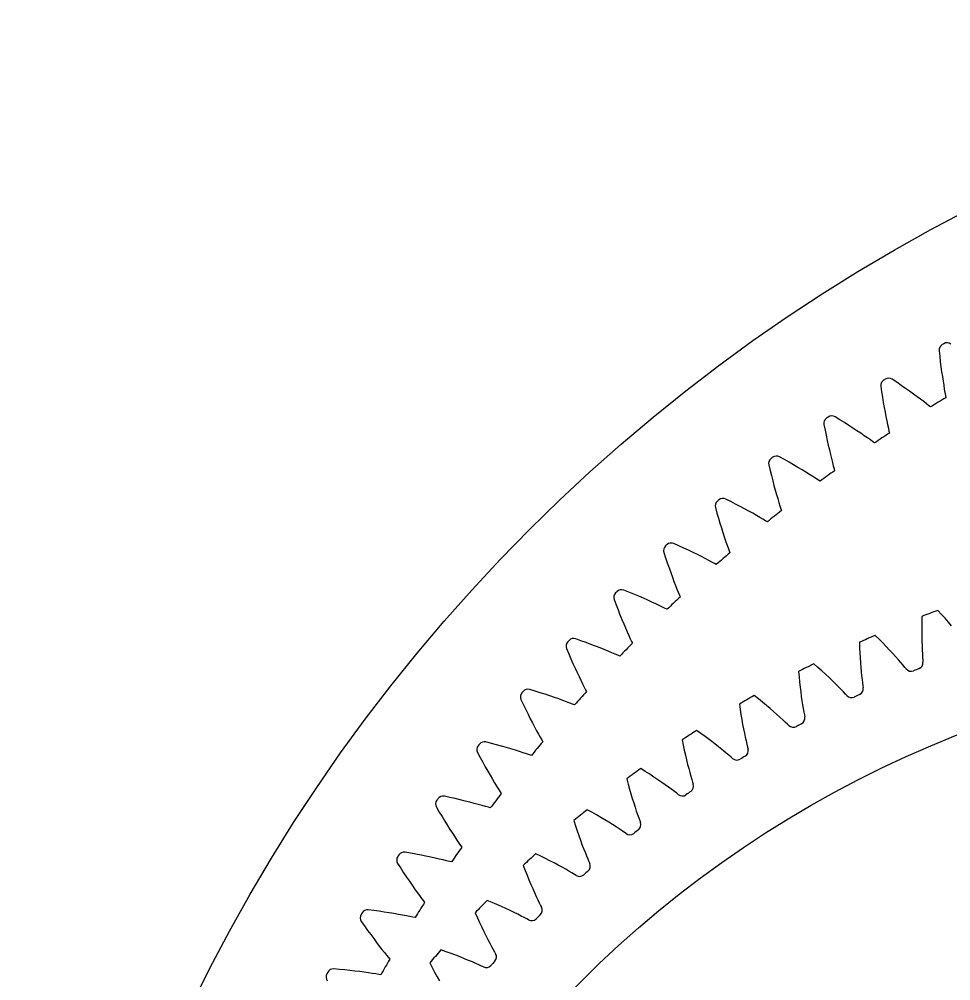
# Model space of a CAD drawing. Header units: millimetres. Extents: x -82 to 82, y -82 to 82.
# Drawn here: x -82.43 to -38.35, y 36.94 to 82.43 of the extents above; entities that cross this region are included whole.
import ezdxf

# ---------------------------------------------------------------- set-up
doc = ezdxf.new("R2010")
doc.units = ezdxf.units.MM

msp = doc.modelspace()

# ---------------------------------------------------------------- linework, layer by layer
at = {"layer": 'journal'}
msp.add_circle((-19, 0), 52.15, dxfattribs=at)
at = {"layer": 'outer'}
msp.add_circle((0, 0), 82.428227, dxfattribs=at)
at = {"layer": 'output_ring'}
for p, q in [((-38.902848, 66.741894), (-38.873256, 66.479298)), ((-38.873256, 66.479298), (-38.843034, 66.225193)), ((-38.843034, 66.225193), (-38.811871, 65.980419)), ((-38.811871, 65.980419), (-38.780044, 65.745607)), ((-38.780044, 65.745607), (-38.747869, 65.521552)), ((-38.747869, 65.521552), (-38.715724, 65.309277)), ((-41.663584, 65.054268), (-41.623022, 64.793142)), ((-40.904367, 65.249214), (-41.12337, 65.397098)), ((-40.693179, 65.104705), (-40.904367, 65.249214)), ((-40.490697, 64.963685), (-40.693179, 65.104705)), ((-38.715724, 65.309277), (-38.684071, 65.110168)), ((-38.684071, 65.110168), (-38.653506, 64.92622)), ((-41.623022, 64.793142), (-41.582185, 64.540525)), ((-40.297352, 64.826693), (-40.490697, 64.963685)), ((-40.113699, 64.694376), (-40.297352, 64.826693)), ((-39.940473, 64.567542), (-40.113699, 64.694376)), ((-38.653506, 64.92622), (-38.624878, 64.760596)), ((-38.624878, 64.760596), (-38.599608, 64.619288)), ((-38.599608, 64.619288), (-38.581912, 64.522879)), ((-41.582185, 64.540525), (-41.5408, 64.29727)), ((-41.5408, 64.29727), (-41.499167, 64.063998)), ((-39.778687, 64.447244), (-39.940473, 64.567542)), ((-39.629833, 64.334936), (-39.778687, 64.447244)), ((-39.496319, 64.232833), (-39.629833, 64.334936)), ((-39.3828, 64.14497), (-39.496319, 64.232833)), ((-39.305559, 64.084622), (-39.3828, 64.14497)), ((-41.499167, 64.063998), (-41.457639, 63.841486)), ((-41.457639, 63.841486), (-41.416633, 63.630743)), ((-44.351228, 63.252514), (-44.299766, 62.993316)), ((-43.60084, 63.479082), (-43.825844, 63.617666)), ((-43.383787, 63.343544), (-43.60084, 63.479082)), ((-43.175577, 63.211127), (-43.383787, 63.343544)), ((-41.416633, 63.630743), (-41.376669, 63.433134)), ((-41.376669, 63.433134), (-41.338428, 63.250628)), ((-41.338428, 63.250628), (-41.30289, 63.086348)), ((-44.299766, 62.993316), (-44.248387, 62.74263)), ((-42.976665, 63.082351), (-43.175577, 63.211127)), ((-42.787632, 62.95784), (-42.976665, 63.082351)), ((-42.609246, 62.838372), (-42.787632, 62.95784)), ((-42.442565, 62.724955), (-42.609246, 62.838372)), ((-41.30289, 63.086348), (-41.271724, 62.946223)), ((-41.271724, 62.946223), (-41.250007, 62.850639)), ((-44.248387, 62.74263), (-44.196852, 62.501322)), ((-44.196852, 62.501322), (-44.145487, 62.269998)), ((-42.289138, 62.618978), (-42.442565, 62.724955)), ((-42.151466, 62.522555), (-42.289138, 62.618978)), ((-42.034367, 62.439524), (-42.151466, 62.522555)), ((-41.954667, 62.382463), (-42.034367, 62.439524)), ((-44.145487, 62.269998), (-44.094677, 62.04942)), ((-44.094677, 62.04942), (-44.044882, 61.840579)), ((-46.220823, 61.597587), (-46.451433, 61.726627)), ((-45.998284, 61.471256), (-46.220823, 61.597587)), ((-45.784712, 61.347674), (-45.998284, 61.471256)), ((-44.044882, 61.840579), (-43.996678, 61.644818)), ((-43.996678, 61.644818), (-43.950829, 61.464073)), ((-43.950829, 61.464073), (-43.908442, 61.301425)), ((-46.961065, 61.339794), (-46.898794, 61.082978)), ((-46.898794, 61.082978), (-46.836963, 60.834664)), ((-45.580581, 61.227341), (-45.784712, 61.347674)), ((-45.386501, 61.110856), (-45.580581, 61.227341)), ((-45.203269, 60.998962), (-45.386501, 61.110856)), ((-45.031984, 60.892624), (-45.203269, 60.998962)), ((-43.908442, 61.301425), (-43.871436, 61.162728)), ((-43.871436, 61.162728), (-43.845735, 61.068137)), ((-46.836963, 60.834664), (-46.775367, 60.595726)), ((-46.775367, 60.595726), (-46.714361, 60.366755)), ((-44.874254, 60.793165), (-45.031984, 60.892624)), ((-44.732665, 60.702592), (-44.874254, 60.793165)), ((-44.612191, 60.624537), (-44.732665, 60.702592)), ((-44.530172, 60.570864), (-44.612191, 60.624537)), ((-46.714361, 60.366755), (-46.654359, 60.148499)), ((-46.654359, 60.148499), (-46.595862, 59.941926)), ((-48.759718, 59.608028), (-48.99553, 59.727298)), ((-48.532085, 59.491127), (-48.759718, 59.608028)), ((-46.595862, 59.941926), (-46.539503, 59.748355)), ((-46.539503, 59.748355), (-46.486125, 59.569689)), ((-49.488516, 59.319464), (-49.415546, 59.06548)), ((-48.313525, 59.376597), (-48.532085, 59.491127)), ((-48.104535, 59.264918), (-48.313525, 59.376597)), ((-47.905746, 59.156662), (-48.104535, 59.264918)), ((-47.717989, 59.052539), (-47.905746, 59.156662)), ((-46.486125, 59.569689), (-46.436964, 59.408958)), ((-46.436964, 59.408958), (-46.394182, 59.271932)), ((-46.394182, 59.271932), (-46.364543, 59.178501)), ((-49.415546, 59.06548), (-49.34337, 58.819974)), ((-49.34337, 58.819974), (-49.271823, 58.583824)), ((-47.542402, 58.953467), (-47.717989, 59.052539)), ((-47.380645, 58.860701), (-47.542402, 58.953467)), ((-47.235387, 58.776136), (-47.380645, 58.860701)), ((-47.111751, 58.703195), (-47.235387, 58.776136)), ((-47.027556, 58.653003), (-47.111751, 58.703195)), ((-49.271823, 58.583824), (-49.201282, 58.357609)), ((-49.201282, 58.357609), (-49.132193, 58.142057)), ((-49.132193, 58.142057), (-49.065097, 57.938115)), ((-49.065097, 57.938115), (-49.000681, 57.747074)), ((-51.213073, 57.513897), (-51.453672, 57.623187)), ((-50.980744, 57.406631), (-51.213073, 57.513897)), ((-50.757579, 57.301354), (-50.980744, 57.406631)), ((-49.000681, 57.747074), (-48.939868, 57.570799)), ((-48.939868, 57.570799), (-48.88402, 57.412268)), ((-48.88402, 57.412268), (-48.835538, 57.277154)), ((-51.929148, 57.195066), (-51.845606, 56.944362)), ((-51.845606, 56.944362), (-51.763212, 56.702093)), ((-50.544096, 57.198523), (-50.757579, 57.301354)), ((-50.340949, 57.098687), (-50.544096, 57.198523)), ((-50.148996, 57.002518), (-50.340949, 57.098687)), ((-49.969414, 56.910886), (-50.148996, 57.002518)), ((-49.803915, 56.824974), (-49.969414, 56.910886)), ((-48.835538, 57.277154), (-48.802012, 57.185046)), ((-51.763212, 56.702093), (-51.681839, 56.469146)), ((-51.681839, 56.469146), (-51.601887, 56.246084)), ((-49.655243, 56.746567), (-49.803915, 56.824974)), ((-49.528661, 56.678867), (-49.655243, 56.746567)), ((-49.442438, 56.632245), (-49.528661, 56.678867)), ((-51.601887, 56.246084), (-51.523832, 56.033614)), ((-51.523832, 56.033614), (-51.448255, 55.83266)), ((-51.448255, 55.83266), (-51.375896, 55.644484)), ((-51.375896, 55.644484), (-51.307754, 55.470911)), ((-53.576582, 55.318866), (-53.821547, 55.417985)), ((-53.339965, 55.221423), (-53.576582, 55.318866)), ((-53.112588, 55.125584), (-53.339965, 55.221423)), ((-52.894986, 55.031783), (-53.112588, 55.125584)), ((-51.307754, 55.470911), (-51.245317, 55.314858)), ((-51.245317, 55.314858), (-51.191219, 55.181892)), ((-51.191219, 55.181892), (-51.153865, 55.091269)), ((-54.278678, 54.97033), (-54.184711, 54.723343)), ((-54.184711, 54.723343), (-54.092244, 54.484737)), ((-52.687836, 54.940541), (-52.894986, 55.031783)), ((-52.492025, 54.852495), (-52.687836, 54.940541)), ((-52.308763, 54.768463), (-52.492025, 54.852495)), ((-52.139811, 54.689558), (-52.308763, 54.768463)), ((-51.987986, 54.617445), (-52.139811, 54.689558)), ((-51.85868, 54.555105), (-51.987986, 54.617445)), ((-54.092244, 54.484737), (-54.001188, 54.255402)), ((-54.001188, 54.255402), (-53.911965, 54.035884)), ((-51.770581, 54.512134), (-51.85868, 54.555105)), ((-53.911965, 54.035884), (-53.825081, 53.826868)), ((-53.825081, 53.826868), (-53.741155, 53.629256)), ((-53.741155, 53.629256), (-53.66098, 53.444275)), ((-53.66098, 53.444275), (-53.585629, 53.273708)), ((-53.585629, 53.273708), (-53.516712, 53.120406)), ((-55.8461, 53.026788), (-56.095001, 53.115562)), ((-55.60561, 52.939339), (-55.8461, 53.026788)), ((-55.374419, 52.853105), (-55.60561, 52.939339)), ((-55.15308, 52.768499), (-55.374419, 52.853105)), ((-53.516712, 53.120406), (-53.457093, 52.989823)), ((-53.457093, 52.989823), (-53.415978, 52.900843)), ((-56.532985, 52.649156), (-56.428757, 52.406321)), ((-56.428757, 52.406321), (-56.32638, 52.171796)), ((-54.942291, 52.686012), (-55.15308, 52.768499)), ((-54.742964, 52.606243), (-54.942291, 52.686012)), ((-54.556345, 52.529958), (-54.742964, 52.606243)), ((-54.384237, 52.458197), (-54.556345, 52.529958)), ((-54.229525, 52.392505), (-54.384237, 52.458197)), ((-54.097722, 52.335634), (-54.229525, 52.392505)), ((-54.0079, 52.296391), (-54.097722, 52.335634)), ((-56.32638, 52.171796), (-56.2258, 51.946476)), ((-56.2258, 51.946476), (-56.127463, 51.730886)), ((-56.127463, 51.730886), (-56.031903, 51.525693)), ((-56.031903, 51.525693), (-55.939775, 51.331768)), ((-55.939775, 51.331768), (-55.851924, 51.150307)), ((-55.851924, 51.150307), (-55.769497, 50.983044)), ((-55.769497, 50.983044), (-55.69422, 50.832763)), ((-58.017645, 50.641682), (-58.270045, 50.719956)), ((-57.773704, 50.564381), (-58.017645, 50.641682)), ((-57.539104, 50.487904), (-57.773704, 50.564381)), ((-55.69422, 50.832763), (-55.629186, 50.704791)), ((-55.629186, 50.704791), (-55.58438, 50.617611)), ((-58.688114, 50.235618), (-58.573808, 49.997361)), ((-57.314416, 50.412641), (-57.539104, 50.487904)), ((-57.100358, 50.339053), (-57.314416, 50.412641)), ((-56.897866, 50.267701), (-57.100358, 50.339053)), ((-56.708216, 50.199298), (-56.897866, 50.267701)), ((-56.533254, 50.134807), (-56.708216, 50.199298)), ((-56.375927, 50.075651), (-56.533254, 50.134807)), ((-56.241858, 50.02435), (-56.375927, 50.075651)), ((-58.573808, 49.997361), (-58.4617, 49.767329)), ((-58.4617, 49.767329), (-58.351773, 49.546418)), ((-56.150472, 49.988902), (-56.241858, 50.02435)), ((-58.351773, 49.546418), (-58.244494, 49.335135)), ((-58.244494, 49.335135), (-58.140425, 49.134123)), ((-58.140425, 49.134123), (-58.040258, 48.944227)), ((-58.040258, 48.944227), (-57.944885, 48.766603)), ((-57.944885, 48.766603), (-57.855526, 48.602939)), ((-60.087407, 48.167734), (-60.342863, 48.23537)), ((-57.855526, 48.602939), (-57.774022, 48.455942)), ((-57.774022, 48.455942), (-57.703686, 48.330806)), ((-57.703686, 48.330806), (-57.655269, 48.245578)), ((-59.840443, 48.100715), (-60.087407, 48.167734)), ((-59.602847, 48.03413), (-59.840443, 48.100715)), ((-59.375204, 47.968342), (-59.602847, 48.03413)), ((-59.158252, 47.903782), (-59.375204, 47.968342)), ((-58.95295, 47.840972), (-59.158252, 47.903782)), ((-58.760602, 47.780571), (-58.95295, 47.840972)), ((-58.583092, 47.723463), (-58.760602, 47.780571)), ((-60.740283, 47.73395), (-60.616101, 47.500688)), ((-60.616101, 47.500688), (-60.494459, 47.275553)), ((-58.423426, 47.670947), (-58.583092, 47.723463)), ((-58.287327, 47.625305), (-58.423426, 47.670947)), ((-58.194536, 47.593715), (-58.287327, 47.625305)), ((-60.494459, 47.275553), (-60.375377, 47.059439)), ((-60.375377, 47.059439), (-60.259345, 46.852834)), ((-60.259345, 46.852834), (-60.14695, 46.656356)), ((-60.14695, 46.656356), (-60.038918, 46.470821)), ((-60.038918, 46.470821), (-59.936191, 46.297347)), ((-59.936191, 46.297347), (-59.840057, 46.137568)), ((-59.840057, 46.137568), (-59.752469, 45.994113)), ((-59.752469, 45.994113), (-59.676954, 45.872032)), ((-62.051756, 45.609283), (-62.30982, 45.666162)), ((-61.802202, 45.552665), (-62.051756, 45.609283)), ((-61.562026, 45.496087), (-61.802202, 45.552665)), ((-61.331828, 45.43989), (-61.562026, 45.496087)), ((-59.676954, 45.872032), (-59.62501, 45.788907)), ((-62.685894, 45.14854), (-62.552053, 44.920683)), ((-61.112363, 45.384472), (-61.331828, 45.43989)), ((-60.90461, 45.330314), (-61.112363, 45.384472)), ((-60.709901, 45.278021), (-60.90461, 45.330314)), ((-60.530156, 45.228396), (-60.709901, 45.278021)), ((-60.368431, 45.182613), (-60.530156, 45.228396)), ((-60.23054, 45.14271), (-60.368431, 45.182613)), ((-60.136508, 45.115033), (-60.23054, 45.14271)), ((-62.552053, 44.920683), (-62.42109, 44.700839)), ((-62.42109, 44.700839), (-62.293063, 44.489901)), ((-62.293063, 44.489901), (-62.16848, 44.288336)), ((-62.16848, 44.288336), (-62.047956, 44.096738)), ((-62.047956, 44.096738), (-61.93225, 43.915889)), ((-61.93225, 43.915889), (-61.822348, 43.746869)), ((-61.822348, 43.746869), (-61.719608, 43.591256)), ((-61.719608, 43.591256), (-61.626089, 43.451595)), ((-61.626089, 43.451595), (-61.545529, 43.332783)), ((-61.545529, 43.332783), (-61.490149, 43.251906)), ((-63.907245, 42.970818), (-64.167464, 43.016841)), ((-63.655538, 42.9247), (-63.907245, 42.970818)), ((-63.413204, 42.87823), (-63.655538, 42.9247)), ((-63.180854, 42.831721), (-63.413204, 42.87823)), ((-62.959261, 42.785542), (-63.180854, 42.831721)), ((-62.749423, 42.740131), (-62.959261, 42.785542)), ((-64.521533, 42.483924), (-64.378267, 42.261872)), ((-62.552695, 42.696038), (-62.749423, 42.740131)), ((-62.37103, 42.653983), (-62.552695, 42.696038)), ((-62.207529, 42.615012), (-62.37103, 42.653983)), ((-62.068088, 42.580919), (-62.207529, 42.615012)), ((-61.972979, 42.557204), (-62.068088, 42.580919)), ((-64.378267, 42.261872), (-64.238213, 42.047705)), ((-64.238213, 42.047705), (-64.101465, 41.842314)), ((-64.101465, 41.842314), (-63.968551, 41.646142)), ((-63.968551, 41.646142), (-63.840109, 41.459759)), ((-63.840109, 41.459759), (-63.716932, 41.283914)), ((-63.716932, 41.283914), (-63.600048, 41.119644)), ((-63.600048, 41.119644), (-63.490882, 40.96847)), ((-63.490882, 40.96847), (-63.391597, 40.832848)), ((-63.391597, 40.832848), (-63.306131, 40.717513)), ((-63.306131, 40.717513), (-63.247414, 40.639026)), ((-65.650618, 40.256968), (-65.912536, 40.292053)), ((-65.397201, 40.221431), (-65.650618, 40.256968)), ((-65.153133, 40.185149), (-65.397201, 40.221431)), ((-64.91904, 40.148411), (-65.153133, 40.185149)), ((-64.695708, 40.111551), (-64.91904, 40.148411)), ((-64.484152, 40.074968), (-64.695708, 40.111551)), ((-64.28575, 40.039151), (-64.484152, 40.074968)), ((-64.102483, 40.004741), (-64.28575, 40.039151)), ((-66.243978, 39.744777), (-66.09154, 39.528919)), ((-63.937494, 39.972651), (-64.102483, 40.004741)), ((-63.796747, 39.944426), (-63.937494, 39.972651)), ((-63.700729, 39.924715), (-63.796747, 39.944426)), ((-66.09154, 39.528919), (-65.94264, 39.320805)), ((-65.94264, 39.320805), (-65.797411, 39.12132)), ((-65.797411, 39.12132), (-65.656399, 38.930886)), ((-65.656399, 38.930886), (-65.520265, 38.750045)), ((-65.520265, 38.750045), (-65.389832, 38.579513)), ((-65.389832, 38.579513), (-65.266172, 38.420282)), ((-65.266172, 38.420282), (-65.150771, 38.273812)), ((-65.150771, 38.273812), (-65.045894, 38.142466)), ((-65.045894, 38.142466), (-64.955674, 38.030811)), ((-64.955674, 38.030811), (-64.893721, 37.954852)), ((-67.278818, 37.472493), (-67.541976, 37.49658)), ((-67.024136, 37.447599), (-67.278818, 37.472493)), ((-66.778762, 37.421569), (-67.024136, 37.447599)), ((-66.543336, 37.394667), (-66.778762, 37.421569)), ((-66.318656, 37.367192), (-66.543336, 37.394667)), ((-66.105754, 37.339499), (-66.318656, 37.367192)), ((-65.906026, 37.312022), (-66.105754, 37.339499)), ((-65.721479, 37.285317), (-65.906026, 37.312022)), ((-65.555291, 37.260164), (-65.721479, 37.285317)), ((-65.413486, 37.237858), (-65.555291, 37.260164)), ((-65.316726, 37.222185), (-65.413486, 37.237858))]:
    msp.add_line(p, q, dxfattribs=at)
for centre, radius, start, end in [((-38.604339, 66.771763), 0.3, 120.034511, 185.71415), ((0, 0), 77.428227, 119.965489, 120.034511), ((-38.523874, 66.81822), 0.3, 54.28585, 119.965489), ((-41.366588, 65.096611), 0.3, 122.434511, 188.11415), ((0, 0), 77.428227, 122.365489, 122.434511), ((-41.288139, 65.146397), 0.3, 56.68585, 122.365489), ((0, 0), 75.178227, 120.877612, 121.522388), ((-44.056265, 63.307258), 0.3, 124.834511, 190.51415), ((0, 0), 77.428227, 124.765489, 124.834511), ((-43.97997, 63.360284), 0.3, 59.08585, 124.765489), ((0, 0), 75.178227, 123.277612, 123.922388), ((-46.668653, 61.406842), 0.3, 127.234511, 192.91415), ((0, 0), 77.428227, 127.165489, 127.234511), ((-46.594645, 61.463017), 0.3, 61.48585, 127.165489), ((0, 0), 75.178227, 125.677612, 126.322388), ((-49.199169, 59.398697), 0.3, 129.634511, 195.31415), ((0, 0), 77.428227, 129.565489, 129.634511), ((-49.127578, 59.457922), 0.3, 63.88585, 129.565489), ((0, 0), 75.178227, 128.077612, 128.722388), ((-51.643372, 57.286347), 0.3, 132.034511, 197.71415), ((0, 0), 77.428227, 131.965489, 132.034511), ((-51.574324, 57.348518), 0.3, 66.28585, 131.965489), ((0, 0), 75.178227, 130.477612, 131.122388), ((-53.996975, 55.073497), 0.3, 134.434511, 200.11415), ((0, 0), 77.428227, 134.365489, 134.434511), ((-53.930591, 55.138505), 0.3, 68.68585, 134.365489), ((0, 0), 75.178227, 132.877612, 133.522388), ((-56.255849, 52.76403), 0.3, 136.834511, 202.51415), ((0, 0), 77.428227, 136.765489, 136.834511), ((-56.192246, 52.83176), 0.3, 71.08585, 136.765489), ((0, 0), 75.178227, 135.277612, 135.922388), ((-58.416032, 50.361996), 0.3, 139.234511, 204.91415), ((0, 0), 77.428227, 139.165489, 139.234511), ((-58.35532, 50.432331), 0.3, 73.48585, 139.165489), ((0, 0), 75.178227, 137.677612, 138.322388), ((-60.416019, 47.944426), 0.3, 75.88585, 141.565489), ((0, 0), 75.178227, 140.077612, 140.722388), ((-60.473732, 47.871611), 0.3, 141.634511, 207.31415), ((0, 0), 77.428227, 141.565489, 141.634511), ((0, 0), 77.428227, 143.965489, 144.034511), ((-62.370729, 45.37241), 0.3, 78.28585, 143.965489), ((0, 0), 75.178227, 142.477612, 143.122388), ((-62.425342, 45.297242), 0.3, 144.034511, 209.71415), ((0, 0), 75.178227, 144.877612, 145.522388), ((-64.267435, 42.643407), 0.3, 146.434511, 212.11415), ((0, 0), 77.428227, 146.365489, 146.434511), ((-64.216018, 42.720796), 0.3, 80.68585, 146.365489), ((0, 0), 75.178227, 147.277612, 147.922388), ((-65.996783, 39.91476), 0.3, 148.834511, 214.51415), ((0, 0), 77.428227, 148.765489, 148.834511), ((-65.948651, 39.994235), 0.3, 83.08585, 148.765489), ((0, 0), 75.178227, 149.677612, 150.322388), ((0, 0), 77.428227, 151.165489, 151.234511), ((-67.565588, 37.19751), 0.3, 85.48585, 151.165489), ((-67.610349, 37.11609), 0.3, 151.234511, 216.91415)]:
    msp.add_arc(centre, radius, start, end, dxfattribs=at)
at = {"layer": 'thin_ring_external'}
for p, q in [((-39.716394, 54.174081), (-39.722196, 53.918049)), ((-38.784043, 54.269302), (-38.956567, 54.458566)), ((-38.619441, 54.084451), (-38.784043, 54.269302)), ((-39.722196, 53.918049), (-39.724922, 53.670549)), ((-38.46294, 53.904549), (-38.619441, 54.084451)), ((-38.314772, 53.730234), (-38.46294, 53.904549)), ((-41.743575, 53.097036), (-41.926264, 53.276509)), ((-39.724922, 53.670549), (-39.724791, 53.432102)), ((-39.724791, 53.432102), (-39.722043, 53.20334)), ((-42.669265, 52.950598), (-42.660954, 52.694636)), ((-41.56904, 52.921533), (-41.743575, 53.097036)), ((-41.402866, 52.750527), (-41.56904, 52.921533)), ((-39.722043, 53.20334), (-39.716953, 52.985049)), ((-39.716953, 52.985049), (-39.709836, 52.77824)), ((-39.709836, 52.77824), (-39.701066, 52.584275)), ((-42.660954, 52.694636), (-42.650042, 52.447362)), ((-42.650042, 52.447362), (-42.636775, 52.209284)), ((-41.245321, 52.584638), (-41.402866, 52.750527)), ((-41.096755, 52.424621), (-41.245321, 52.584638)), ((-40.95765, 52.271422), (-41.096755, 52.424621)), ((-39.701066, 52.584275), (-39.691104, 52.405104)), ((-39.691104, 52.405104), (-39.680557, 52.243808)), ((-44.634037, 51.763516), (-44.826334, 51.932653)), ((-42.636775, 52.209284), (-42.62143, 51.98102)), ((-42.62143, 51.98102), (-42.604322, 51.763341)), ((-40.828685, 52.126276), (-40.95765, 52.271422)), ((-40.71089, 51.990902), (-40.828685, 52.126276)), ((-40.605979, 51.867934), (-40.71089, 51.990902)), ((-40.517362, 51.762192), (-40.605979, 51.867934)), ((-39.680557, 52.243808), (-39.670342, 52.106222)), ((-39.670342, 52.106222), (-39.664278, 52.011747)), ((-45.550254, 51.566307), (-45.527855, 51.311191)), ((-44.450098, 51.597895), (-44.634037, 51.763516)), ((-44.274756, 51.436302), (-44.450098, 51.597895)), ((-44.108311, 51.279344), (-44.274756, 51.436302)), ((-42.604322, 51.763341), (-42.585824, 51.557239)), ((-42.585824, 51.557239), (-42.566382, 51.364052)), ((-40.455832, 51.690246), (-40.517362, 51.762192)), ((-45.527855, 51.311191), (-45.503338, 51.064894)), ((-45.503338, 51.064894), (-45.476976, 50.827908)), ((-43.951157, 51.127755), (-44.108311, 51.279344)), ((-43.803823, 50.982451), (-43.951157, 51.127755)), ((-43.667058, 50.84463), (-43.803823, 50.982451)), ((-42.566382, 51.364052), (-42.546564, 51.185701)), ((-42.546564, 51.185701), (-42.527148, 51.025231)), ((-42.527148, 51.025231), (-42.509369, 50.888416)), ((-45.476976, 50.827908), (-45.449079, 50.600836)), ((-45.449079, 50.600836), (-45.420006, 50.38443)), ((-43.541985, 50.715951), (-43.667058, 50.84463)), ((-43.430459, 50.598948), (-43.541985, 50.715951)), ((-43.336152, 50.498248), (-43.430459, 50.598948)), ((-43.270751, 50.429801), (-43.336152, 50.498248)), ((-42.509369, 50.888416), (-42.49811, 50.794419)), ((-47.446648, 50.272793), (-47.647971, 50.431079)), ((-47.253865, 50.117555), (-47.446648, 50.272793)), ((-47.069888, 49.965867), (-47.253865, 50.117555)), ((-45.420006, 50.38443), (-45.390182, 50.17966)), ((-45.390182, 50.17966), (-45.360127, 49.987837)), ((-48.35061, 50.02541), (-48.314192, 49.771916)), ((-48.314192, 49.771916), (-48.276144, 49.527343)), ((-46.895049, 49.818316), (-47.069888, 49.965867)), ((-46.729782, 49.675615), (-46.895049, 49.818316)), ((-46.574668, 49.538648), (-46.729782, 49.675615)), ((-45.360127, 49.987837), (-45.330515, 49.810849)), ((-45.330515, 49.810849), (-45.302288, 49.651692)), ((-45.302288, 49.651692), (-45.277, 49.516065)), ((-48.276144, 49.527343), (-48.236766, 49.292169)), ((-48.236766, 49.292169), (-48.196403, 49.066979)), ((-46.430519, 49.40857), (-46.574668, 49.538648)), ((-46.298546, 49.286976), (-46.430519, 49.40857)), ((-46.180744, 49.176295), (-46.298546, 49.286976)), ((-46.081033, 49.080944), (-46.180744, 49.176295)), ((-45.277, 49.516065), (-45.26058, 49.422831)), ((-50.172868, 48.629392), (-50.382605, 48.776348)), ((-48.196403, 49.066979), (-48.155453, 48.852503)), ((-48.155453, 48.852503), (-48.114394, 48.649687)), ((-46.011961, 49.016203), (-46.081033, 49.080944)), ((-51.06183, 48.332588), (-51.011502, 48.081485)), ((-49.971826, 48.485011), (-50.172868, 48.629392)), ((-49.779772, 48.343688), (-49.971826, 48.485011)), ((-49.59707, 48.205992), (-49.779772, 48.343688)), ((-48.114394, 48.649687), (-48.073818, 48.459811)), ((-48.073818, 48.459811), (-48.0345, 48.284723)), ((-48.0345, 48.284723), (-47.997549, 48.127363)), ((-51.011502, 48.081485), (-50.960039, 47.839379)), ((-50.960039, 47.839379), (-50.907766, 47.606732)), ((-49.424193, 48.072611), (-49.59707, 48.205992)), ((-49.261769, 47.944398), (-49.424193, 48.072611)), ((-49.110673, 47.822458), (-49.261769, 47.944398)), ((-48.972203, 47.708319), (-49.110673, 47.822458)), ((-47.997549, 48.127363), (-47.964827, 47.993334)), ((-47.964827, 47.993334), (-47.943296, 47.901146)), ((-50.907766, 47.606732), (-50.855059, 47.384107)), ((-50.855059, 47.384107), (-50.802356, 47.172213)), ((-48.848483, 47.604296), (-48.972203, 47.708319)), ((-48.74367, 47.514581), (-48.848483, 47.604296)), ((-48.671137, 47.453744), (-48.74367, 47.514581)), ((-52.804416, 46.838306), (-53.021931, 46.973484)), ((-50.802356, 47.172213), (-50.750186, 46.971966)), ((-50.750186, 46.971966), (-50.699212, 46.784614)), ((-53.675678, 46.492982), (-53.611594, 46.245032)), ((-52.595727, 46.705218), (-52.804416, 46.838306)), ((-52.396179, 46.57469), (-52.595727, 46.705218)), ((-52.206169, 46.447268), (-52.396179, 46.57469)), ((-52.026207, 46.323613), (-52.206169, 46.447268)), ((-50.699212, 46.784614), (-50.650309, 46.611958)), ((-50.650309, 46.611958), (-50.604745, 46.456872)), ((-50.604745, 46.456872), (-50.56469, 46.32485)), ((-53.611594, 46.245032), (-53.546872, 46.006129)), ((-53.546872, 46.006129), (-53.481863, 45.776715)), ((-51.856967, 46.204542), (-52.026207, 46.323613)), ((-51.699383, 46.091111), (-51.856967, 46.204542)), ((-51.554835, 45.984773), (-51.699383, 46.091111)), ((-51.425572, 45.887723), (-51.554835, 45.984773)), ((-50.56469, 46.32485), (-50.538113, 46.233988)), ((-53.481863, 45.776715), (-53.416972, 45.557332)), ((-53.416972, 45.557332), (-53.352676, 45.348662)), ((-51.315977, 45.803919), (-51.425572, 45.887723)), ((-51.240202, 45.74717), (-51.315977, 45.803919)), ((-53.352676, 45.348662), (-53.289555, 45.151594)), ((-53.289555, 45.151594), (-53.228337, 44.967334)), ((-55.333302, 44.904973), (-55.557933, 45.027964)), ((-55.117598, 44.783584), (-55.333302, 44.904973)), ((-54.911162, 44.664246), (-55.117598, 44.783584)), ((-54.714422, 44.547485), (-54.911162, 44.664246)), ((-53.228337, 44.967334), (-53.169997, 44.797633)), ((-53.169997, 44.797633), (-53.115959, 44.645293)), ((-53.115959, 44.645293), (-53.068692, 44.515678)), ((-56.184218, 44.512177), (-56.106572, 44.268135)), ((-56.106572, 44.268135), (-56.028788, 44.03316)), ((-54.527922, 44.433932), (-54.714422, 44.547485)), ((-54.352379, 44.324364), (-54.527922, 44.433932)), ((-54.188785, 44.219787), (-54.352379, 44.324364)), ((-54.038599, 44.121573), (-54.188785, 44.219787)), ((-53.068692, 44.515678), (-53.03715, 44.426418)), ((-56.028788, 44.03316), (-55.951239, 43.807675)), ((-55.951239, 43.807675), (-55.874362, 43.5922)), ((-53.904186, 44.031791), (-54.038599, 44.121573)), ((-53.790141, 43.954152), (-53.904186, 44.031791)), ((-53.711355, 43.901663), (-53.790141, 43.954152)), ((-55.874362, 43.5922), (-55.798668, 43.387389)), ((-55.798668, 43.387389), (-55.724787, 43.194097)), ((-57.751845, 42.835265), (-57.98291, 42.945695)), ((-57.529781, 42.725943), (-57.751845, 42.835265)), ((-55.724787, 43.194097), (-55.653511, 43.013489)), ((-55.653511, 43.013489), (-55.585912, 42.84726)), ((-55.585912, 42.84726), (-55.523564, 42.698129)), ((-58.579831, 42.396191), (-58.488859, 42.156796)), ((-57.317085, 42.618159), (-57.529781, 42.725943)), ((-57.114212, 42.512413), (-57.317085, 42.618159)), ((-56.921739, 42.409306), (-57.114212, 42.512413)), ((-56.740427, 42.309575), (-56.921739, 42.409306)), ((-56.571321, 42.214168), (-56.740427, 42.309575)), ((-55.523564, 42.698129), (-55.469228, 42.571314)), ((-55.469228, 42.571314), (-55.432817, 42.483927)), ((-58.488859, 42.156796), (-58.398248, 41.926463)), ((-58.398248, 41.926463), (-58.308396, 41.705593)), ((-56.415952, 42.124377), (-56.571321, 42.214168)), ((-56.276798, 42.042136), (-56.415952, 42.124377)), ((-56.158648, 41.970897), (-56.276798, 42.042136)), ((-56.077091, 41.922828), (-56.158648, 41.970897)), ((-58.308396, 41.705593), (-58.219765, 41.49468)), ((-58.219765, 41.49468), (-58.132904, 41.29435)), ((-58.132904, 41.29435), (-58.048487, 41.105421)), ((-58.048487, 41.105421), (-57.96737, 40.929014)), ((-60.0527, 40.635468), (-60.289497, 40.733002)), ((-59.824951, 40.538545), (-60.0527, 40.635468)), ((-59.60664, 40.442641), (-59.824951, 40.538545)), ((-57.96737, 40.929014), (-57.890716, 40.766762)), ((-57.890716, 40.766762), (-57.820248, 40.621291)), ((-57.820248, 40.621291), (-57.759009, 40.497662)), ((-57.759009, 40.497662), (-57.717839, 40.412414)), ((-60.85524, 40.151449), (-60.751219, 39.917429)), ((-59.39825, 40.348232), (-59.60664, 40.442641)), ((-59.200389, 40.255885), (-59.39825, 40.348232)), ((-59.013858, 40.166293), (-59.200389, 40.255885)), ((-58.839753, 40.080347), (-59.013858, 40.166293)), ((-58.679675, 39.999251), (-58.839753, 40.080347)), ((-60.751219, 39.917429), (-60.648058, 39.692437)), ((-60.648058, 39.692437), (-60.546175, 39.476852)), ((-58.536201, 39.924801), (-58.679675, 39.999251)), ((-58.414306, 39.860178), (-58.536201, 39.924801)), ((-58.330225, 39.816675), (-58.414306, 39.860178)), ((-60.546175, 39.476852), (-60.44606, 39.271142)), ((-60.44606, 39.271142), (-60.348295, 39.075901)), ((-60.348295, 39.075901), (-60.253598, 38.89191)), ((-60.253598, 38.89191), (-60.162887, 38.720239)), ((-60.162887, 38.720239), (-60.077411, 38.562455)), ((-62.228879, 38.312263), (-62.47069, 38.396603)), ((-61.996137, 38.228033), (-62.228879, 38.312263)), ((-61.772874, 38.144301), (-61.996137, 38.228033)), ((-60.077411, 38.562455), (-59.999036, 38.421088)), ((-59.999036, 38.421088), (-59.931079, 38.30102)), ((-59.931079, 38.30102), (-59.885276, 38.218169)), ((-63.003537, 37.784768), (-62.886783, 37.556834)), ((-61.559599, 38.061515), (-61.772874, 38.144301)), ((-61.356952, 37.980207), (-61.559599, 38.061515)), ((-61.165769, 37.901027), (-61.356952, 37.980207)), ((-60.987194, 37.824803), (-61.165769, 37.901027)), ((-60.822891, 37.752649), (-60.987194, 37.824803)), ((-62.886783, 37.556834), (-62.771383, 37.337867)), ((-62.771383, 37.337867), (-62.657779, 37.128221)), ((-60.675534, 37.686215), (-60.822891, 37.752649)), ((-60.550264, 37.628406), (-60.675534, 37.686215)), ((-60.463914, 37.5896), (-60.550264, 37.628406)), ((-62.657779, 37.128221), (-62.546484, 36.928338))]:
    msp.add_line(p, q, dxfattribs=at)
for centre, radius, start, end in [((-19, 0), 58, 110.125569, 110.927062), ((-19, 0), 58, 113.283464, 114.084957), ((-19, 0), 58, 116.441359, 117.242852), ((-39.962832, 51.982326), 0.3, 291.962665, 5.62813), ((-40.221318, 51.877338), 0.3, 218.582396, 292.247861), ((-19, 0), 55.75, 111.962665, 112.247861), ((-42.79459, 50.748596), 0.3, 295.12056, 8.786025), ((-19, 0), 58, 119.599253, 120.400747), ((-43.0469, 50.629528), 0.3, 221.740291, 295.405756), ((-19, 0), 55.75, 115.12056, 115.405756), ((-45.554085, 49.360744), 0.3, 298.278455, 11.94392), ((-19, 0), 58, 122.757148, 123.558641), ((-45.799453, 49.227958), 0.3, 224.898185, 298.56365), ((-19, 0), 55.75, 118.278455, 118.56365), ((-48.232936, 47.822986), 0.3, 301.43635, 15.101815), ((-48.470616, 47.676884), 0.3, 228.05608, 301.721545), ((-19, 0), 55.75, 121.43635, 121.721545), ((-19, 0), 58, 125.915043, 126.716536), ((-50.823007, 46.13999), 0.3, 304.594244, 18.259709), ((-51.052278, 45.981017), 0.3, 231.213975, 304.87944), ((-19, 0), 55.75, 124.594244, 124.87944), ((-19, 0), 58, 129.072938, 129.874431), ((-53.316433, 44.316869), 0.3, 307.752139, 21.417604), ((-53.536599, 44.145508), 0.3, 234.37187, 308.037335), ((-19, 0), 55.75, 127.752139, 128.037335), ((-19, 0), 58, 132.230832, 133.032326), ((-55.705641, 42.35916), 0.3, 310.910034, 24.575499), ((-55.916033, 42.17593), 0.3, 237.529764, 311.195229), ((-19, 0), 55.75, 130.910034, 131.195229), ((-19, 0), 58, 135.388727, 136.19022), ((-19, 0), 55.75, 134.067929, 134.353124), ((-57.983376, 40.272806), 0.3, 314.067929, 27.733393), ((-58.183354, 40.078265), 0.3, 240.687659, 314.353124), ((-19, 0), 58, 138.546622, 139.348115), ((-60.142719, 38.064146), 0.3, 317.225823, 30.891288), ((-19, 0), 55.75, 137.225823, 137.511019), ((-60.331676, 37.858883), 0.3, 243.845554, 317.511019)]:
    msp.add_arc(centre, radius, start, end, dxfattribs=at)

doc.saveas('drawing.dxf')
